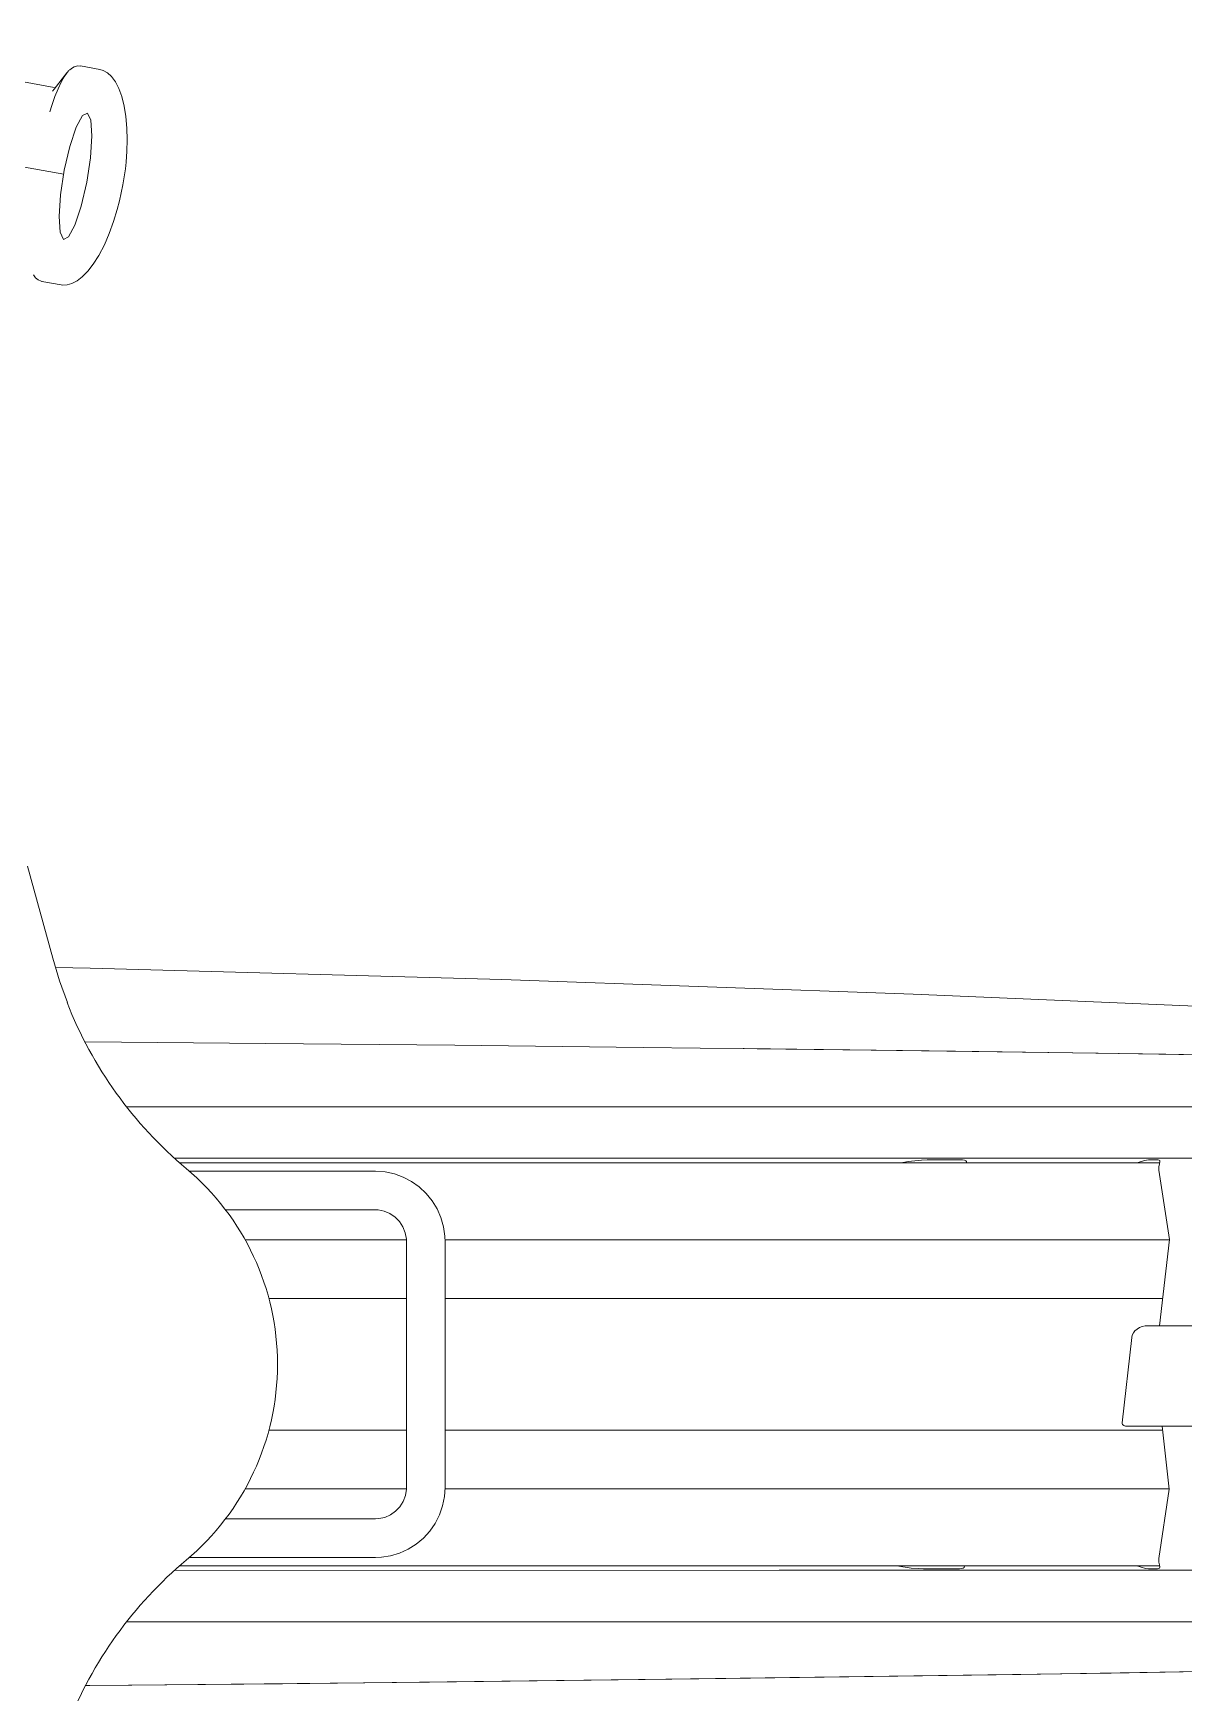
# Model space of a CAD drawing. Header units: millimetres. Extents: x -86 to 1114, y -52 to 545.
# Drawn here: x 457.9 to 703, y 176.8 to 530.1 of the extents above; entities that cross this region are included whole.
import ezdxf

# ---------------------------------------------------------------- set-up
doc = ezdxf.new("R2010")
doc.units = ezdxf.units.MM
doc.layers.add('ceco.net 103 stationary bike', color=7, linetype='Continuous')

msp = doc.modelspace()

# ---------------------------------------------------------------- linework, layer by layer
at = {"layer": 'ceco.net 103 stationary bike', "lineweight": 5}
for p, q in [((297.35, 530.1), (464.43, 500.09)), ((466.69, 522.96), (466.07, 522.6)), ((467.38, 523.14), (466.69, 522.96)), ((467.96, 523.1), (467.38, 523.14)), ((472.12, 522.38), (468, 523.12)), ((462.43, 518.55), (447.72, 521.2)), ((465.11, 521.64), (462.39, 518.2)), ((463.24, 518.26), (463.91, 519.68)), ((463.91, 519.68), (464.56, 520.84)), ((464.56, 520.84), (465.18, 521.73)), ((465.18, 521.73), (465.55, 522.13)), ((466.07, 522.6), (465.67, 522.24)), ((472.84, 522.18), (472.12, 522.36)), ((473.76, 521.66), (472.84, 522.18)), ((474.63, 520.86), (473.76, 521.66)), ((475.43, 519.75), (474.63, 520.86)), ((476.16, 518.34), (475.43, 519.75)), ((461.9, 514.71), (462.57, 516.59)), ((462.39, 518.2), (462.06, 517.74)), ((462.57, 516.59), (463.24, 518.26)), ((476.79, 516.61), (476.16, 518.34)), ((477.29, 514.6), (476.79, 516.61)), ((461.47, 513.39), (461.9, 514.71)), ((468.41, 512.55), (467.08, 510.06)), ((469.52, 513.08), (468.41, 512.55)), ((470.23, 511.56), (469.52, 513.08)), ((477.66, 512.34), (477.29, 514.6)), ((477.87, 509.91), (477.66, 512.34)), ((467.08, 510.06), (465.73, 505.98)), ((470.44, 508.23), (470.23, 511.56)), ((477.94, 507.41), (477.87, 509.91)), ((465.73, 505.98), (464.56, 500.94)), ((470.12, 503.59), (470.44, 508.23)), ((477.87, 505), (477.94, 507.41)), ((469.32, 498.35), (470.12, 503.59)), ((477.56, 501.25), (477.71, 502.66)), ((477.71, 502.66), (477.87, 505)), ((464.56, 500.94), (463.76, 495.7)), ((468.15, 493.31), (469.32, 498.35)), ((477.04, 497.83), (477.56, 501.25)), ((463.76, 495.7), (463.44, 491.06)), ((476.33, 494.42), (477.04, 497.83)), ((466.8, 489.23), (468.15, 493.31)), ((475.07, 490.04), (475.84, 492.56)), ((475.84, 492.56), (476.33, 494.42)), ((463.44, 491.06), (463.65, 487.73)), ((463.65, 487.73), (464.36, 486.21)), ((465.47, 486.73), (466.8, 489.23)), ((474.13, 487.45), (475.07, 490.04)), ((464.36, 486.21), (465.47, 486.73)), ((471.9, 482.79), (473.09, 485.06)), ((473.09, 485.06), (474.13, 487.45)), ((469.54, 479.41), (470.72, 480.92)), ((470.72, 480.92), (471.9, 482.79)), ((458.01, 478.64), (458.43, 478.03)), ((458.43, 478.03), (458.98, 477.56)), ((458.98, 477.56), (459.65, 477.28)), ((459.65, 477.28), (459.82, 477.27)), ((459.76, 477.26), (463.88, 476.52)), ((466.19, 476.81), (467.27, 477.38)), ((467.27, 477.38), (468.39, 478.24)), ((468.39, 478.24), (469.54, 479.41)), ((463.88, 476.55), (464.13, 476.48)), ((464.13, 476.48), (465.14, 476.51)), ((465.14, 476.51), (466.19, 476.81)), ((462.1, 333.17), (456.75, 352.75)), ((463.54, 328.38), (462.09, 333.17)), ((470.04, 331.06), (462.68, 331.2)), ((557.73, 328.61), (470.04, 331.06)), ((645.4, 325.5), (557.73, 328.61)), ((465.22, 323.75), (463.54, 328.38)), ((733.05, 321.76), (645.4, 325.5)), ((507.42, 315.04), (469.09, 315.37)), ((547.72, 314.64), (507.42, 315.04)), ((587.86, 314.19), (547.72, 314.64)), ((636.44, 313.59), (587.86, 314.19)), ((609.18, 313.96), (609.37, 313.96)), ((609.37, 313.96), (654.41, 313.37)), ((684.76, 312.92), (636.44, 313.59)), ((654.41, 313.37), (699.2, 312.73)), ((732.8, 312.19), (684.76, 312.92)), ((699.2, 312.73), (744.34, 312.02)), ((477.83, 301.52), (599.04, 301.52)), ((599.04, 301.52), (662.89, 301.52)), ((662.89, 301.52), (707.86, 301.53)), ((488.04, 290.56), (616.26, 290.56)), ((616.26, 290.56), (674.86, 290.56)), ((644.33, 289.86), (642.83, 289.57)), ((647.12, 290.18), (644.33, 289.86)), ((648.32, 290.23), (647.12, 290.18)), ((655.69, 290.23), (648.32, 290.23)), ((655.89, 290.23), (655.69, 290.23)), ((656.32, 290.17), (655.89, 290.23)), ((656.57, 290.05), (656.32, 290.17)), ((656.7, 289.86), (656.57, 290.05)), ((656.73, 289.57), (656.7, 289.86)), ((674.86, 290.56), (763.11, 290.56)), ((694.61, 290.12), (693.06, 289.58)), ((695.49, 290.23), (694.61, 290.12)), ((697.43, 290.23), (695.49, 290.23)), ((697.52, 290.23), (697.43, 290.23)), ((697.74, 290.19), (697.52, 290.23)), ((697.87, 290.08), (697.74, 290.19)), ((697.82, 289.36), (697.9, 289.86)), ((697.9, 289.86), (697.87, 290.08)), ((697.86, 289.58), (489.15, 289.57)), ((530.87, 287.82), (491.2, 287.82)), ((532.92, 287.67), (530.87, 287.82)), ((534.88, 287.26), (532.92, 287.67)), ((536.76, 286.58), (534.88, 287.26)), ((538.53, 285.64), (536.76, 286.58)), ((697.67, 288.51), (697.7, 288.73)), ((697.67, 288.29), (697.67, 288.51)), ((697.69, 288.06), (697.67, 288.29)), ((697.69, 288.06), (699.93, 273.29)), ((697.7, 288.73), (697.82, 289.36)), ((540.17, 284.48), (538.53, 285.64)), ((541.64, 283.1), (540.17, 284.48)), ((542.91, 281.53), (541.64, 283.1)), ((498.9, 279.59), (530.87, 279.59)), ((530.87, 279.59), (531.41, 279.57)), ((531.41, 279.57), (532.7, 279.33)), ((532.7, 279.33), (533.92, 278.82)), ((543.96, 279.8), (542.91, 281.53)), ((544.78, 277.94), (543.96, 279.8)), ((533.92, 278.82), (535.02, 278.06)), ((535.02, 278.06), (535.96, 277.1)), ((535.96, 277.1), (536.69, 275.97)), ((536.69, 275.97), (537.19, 274.71)), ((545.34, 275.99), (544.78, 277.94)), ((545.64, 273.98), (545.34, 275.99)), ((537.44, 273.2), (503.08, 273.2)), ((537.19, 274.71), (537.44, 273.37)), ((537.44, 273.37), (537.46, 272.74)), ((537.46, 272.74), (537.46, 220.66)), ((545.69, 272.74), (545.64, 273.98)), ((699.92, 273.21), (545.67, 273.2)), ((545.69, 220.66), (545.69, 272.74)), ((699.93, 273.29), (697.85, 254.93)), ((537.46, 260.74), (508.13, 260.74)), ((698.51, 260.74), (545.69, 260.74)), ((693.05, 254.21), (693.57, 254.51)), ((693.57, 254.51), (694.16, 254.74)), ((694.16, 254.74), (694.79, 254.88)), ((694.79, 254.88), (695.44, 254.93)), ((695.44, 254.93), (762.07, 254.93)), ((689.87, 234.26), (691.92, 252.43)), ((691.92, 252.43), (692.03, 252.92)), ((692.03, 252.92), (692.27, 253.4)), ((692.27, 253.4), (692.61, 253.83)), ((692.61, 253.83), (693.05, 254.21)), ((689.87, 234.14), (689.87, 234.26)), ((689.9, 234.02), (689.87, 234.14)), ((689.96, 233.91), (689.9, 234.02)), ((690.04, 233.81), (689.96, 233.91)), ((690.14, 233.72), (690.04, 233.81)), ((690.27, 233.65), (690.14, 233.72)), ((690.41, 233.59), (690.27, 233.65)), ((690.56, 233.56), (690.41, 233.59)), ((690.71, 233.55), (690.56, 233.56)), ((762.65, 233.55), (690.71, 233.55)), ((698.4, 233.55), (699.92, 220.12)), ((537.46, 232.67), (508.13, 232.67)), ((698.5, 232.67), (545.69, 232.67)), ((537.45, 220.2), (503.08, 220.2)), ((537.44, 220.09), (537.2, 218.76)), ((537.46, 220.66), (537.44, 220.09)), ((545.54, 218.53), (545.69, 220.45)), ((699.91, 220.2), (545.67, 220.2)), ((545.69, 220.45), (545.69, 220.66)), ((699.92, 220.12), (697.68, 205.35)), ((536.01, 216.38), (535.11, 215.41)), ((536.72, 217.51), (536.01, 216.38)), ((537.2, 218.76), (536.72, 217.51)), ((544.45, 214.63), (545.12, 216.54)), ((545.12, 216.54), (545.54, 218.53)), ((530.87, 213.81), (498.91, 213.81)), ((531.56, 213.85), (530.87, 213.81)), ((532.84, 214.12), (531.56, 213.85)), ((534.04, 214.65), (532.84, 214.12)), ((535.11, 215.41), (534.04, 214.65)), ((542.39, 211.18), (543.53, 212.83)), ((543.53, 212.83), (544.45, 214.63)), ((539.49, 208.4), (541.03, 209.69)), ((541.03, 209.69), (542.39, 211.18)), ((491.2, 205.59), (530.87, 205.59)), ((530.87, 205.59), (532.1, 205.64)), ((532.1, 205.64), (534.07, 205.94)), ((534.07, 205.94), (535.98, 206.51)), ((535.98, 206.51), (537.8, 207.34)), ((537.8, 207.34), (539.49, 208.4)), ((697.66, 205.12), (697.68, 205.35)), ((697.67, 204.9), (697.66, 205.12)), ((488.04, 202.84), (616.84, 202.85)), ((697.85, 203.83), (489.15, 203.83)), ((616.84, 202.85), (675.44, 202.85)), ((641.88, 203.83), (644.97, 203.34)), ((644.97, 203.34), (646.56, 203.21)), ((646.56, 203.21), (647.57, 203.18)), ((647.57, 203.18), (655.23, 203.18)), ((655.23, 203.18), (655.74, 203.21)), ((655.74, 203.21), (656.05, 203.3)), ((656.05, 203.3), (656.24, 203.48)), ((656.24, 203.48), (656.32, 203.78)), ((656.32, 203.78), (656.32, 203.83)), ((675.44, 202.85), (763.12, 202.85)), ((692.98, 203.83), (692.98, 203.83)), ((692.98, 203.83), (694.82, 203.24)), ((694.82, 203.24), (695.49, 203.18)), ((695.49, 203.18), (697.42, 203.18)), ((697.42, 203.18), (697.69, 203.21)), ((697.69, 204.68), (697.67, 204.9)), ((697.72, 204.57), (697.69, 204.68)), ((697.69, 203.21), (697.85, 203.32)), ((697.83, 203.99), (697.72, 204.57)), ((697.89, 203.54), (697.83, 203.99)), ((697.85, 203.32), (697.89, 203.54)), ((477.83, 191.88), (599.63, 191.88)), ((599.63, 191.88), (663.47, 191.88)), ((663.47, 191.88), (707.86, 191.88)), ((592.7, 179.64), (640.23, 180.28)), ((605.48, 179.82), (668.3, 180.7)), ((640.23, 180.28), (687.52, 180.98)), ((668.3, 180.7), (730.79, 181.69)), ((687.52, 180.98), (734.52, 181.74)), ((469.13, 178.3), (469.98, 178.3)), ((469.14, 178.31), (478.95, 178.4)), ((469.98, 178.3), (511.03, 178.7)), ((478.95, 178.4), (542.36, 179.05)), ((511.03, 178.7), (551.94, 179.15)), ((542.36, 179.05), (605.48, 179.82)), ((551.94, 179.15), (592.7, 179.64))]:
    msp.add_line(p, q, dxfattribs=at)
for centre, radius, start, end in [((547.19, 355.89), 88.13, 201.409, 230.0009), ((455.57, 246.7), 54.4, 0.0009, 50.0009), ((455.57, 246.7), 54.4, 310.0009, 0.0009), ((547.19, 137.52), 88.13, 130.0009, 158.5928)]:
    msp.add_arc(centre, radius, start, end, dxfattribs=at)

doc.saveas('drawing.dxf')
